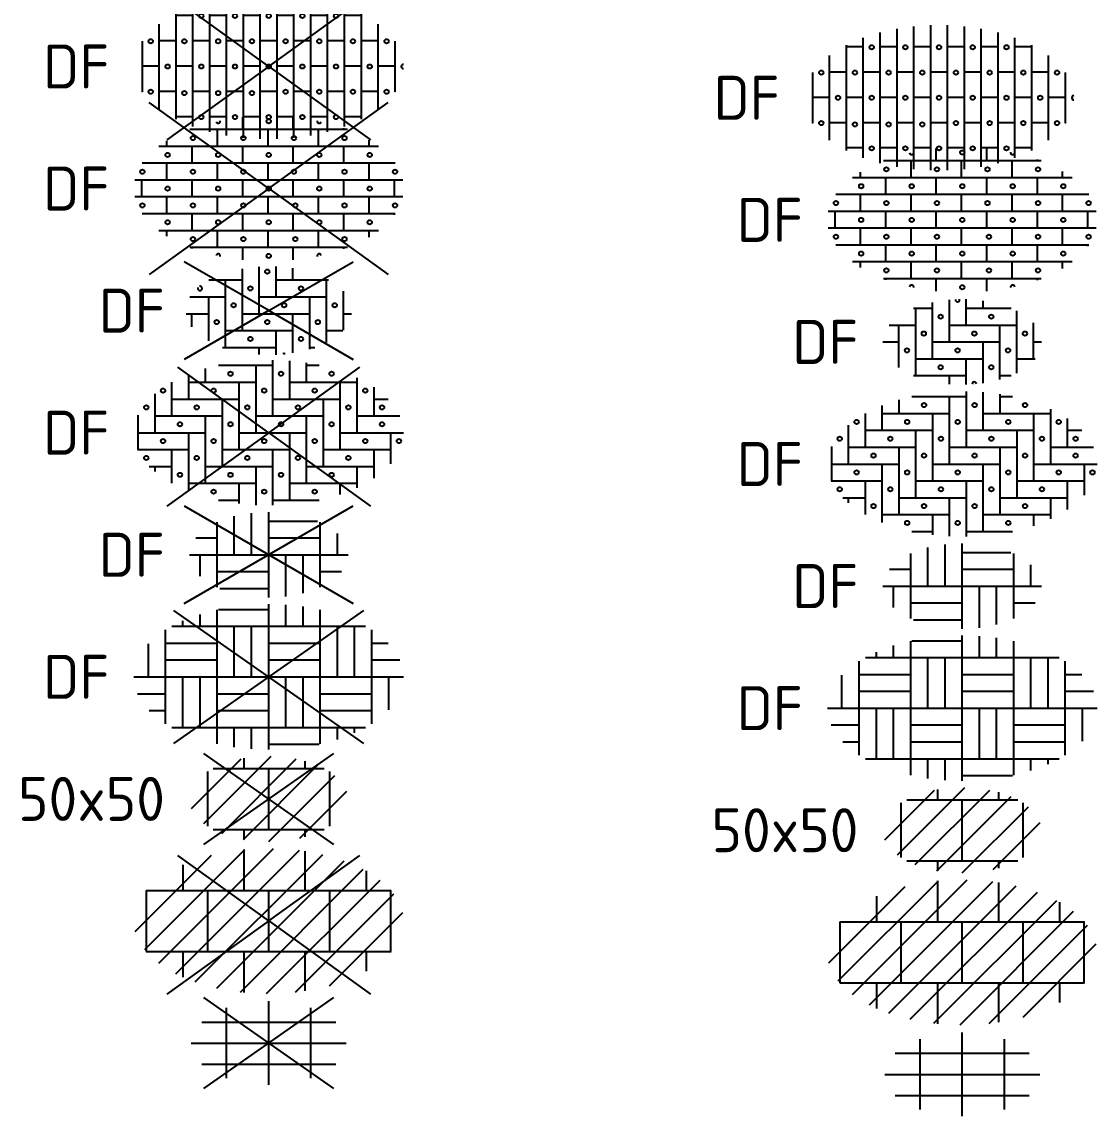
# Model space of a CAD drawing. Header units: metres. Extents: x -1103 to -1052, y 1073 to 2172.
# Drawn here: x -1097.49 to -1053.44, y 1735.59 to 1780.41 of the extents above; entities that cross this region are included whole.
import ezdxf
from ezdxf.enums import TextEntityAlignment as Align

# ---------------------------------------------------------------- set-up
doc = ezdxf.new("R2010")
doc.units = ezdxf.units.M
doc.styles.add('NLCS-ISO', font='NLCS-ISO.ttf')

# ---------------------------------------------------------------- blocks, each defined once
blk = doc.blocks.new('SVH-ROOSTER_KL-SO')
for p, q in [((-1.725, 0), (-1.725, 1.436)), ((0, 0), (0, 1.711)), ((1.725, 0), (1.725, 1.436)), ((-2.744, 0.862), (2.744, 0.862)), ((-3.177, 0), (3.177, 0)), ((-1.725, -1.436), (-1.725, 0)), ((0, -1.711), (0, 0)), ((1.725, -1.436), (1.725, 0)), ((-2.744, -0.862), (2.744, -0.862))]:
    blk.add_line(p, q)
at = {"style": 'NLCS-ISO'}
blk.add_attdef('FORMAAT', text='', height=1.8, dxfattribs=at).set_placement((-4.25, 0), align=Align.MIDDLE_RIGHT)
blk.add_attdef('KLEUR', text='', height=1.8, dxfattribs=at).set_placement((4.25, 0), align=Align.MIDDLE_LEFT)
at = {"style": 'NLCS-ISO', "flags": 1}
blk.add_attdef('FUNCTIE', text='', height=1.8, dxfattribs=at).set_placement((0, -2.75), align=Align.TOP_CENTER)
blk = doc.blocks.new('SVH-RUBBERTEGEL_500X500_HALFST-SO')
for p, q in [((-5.467, -0.43), (-2.342, 2.695)), ((-5.078, -1.173), (-0.977, 2.928)), ((-4.5, -1.726), (0.199, 2.973)), ((-3.801, -2.159), (1.255, 2.897)), ((-3.007, -2.496), (2.215, 2.726)), ((-1, 1.25), (-1, 2.926)), ((1.5, 1.25), (1.5, 2.863)), ((-3.5, 1.25), (-3.5, 2.302)), ((-2.126, -2.746), (3.088, 2.467)), ((-1.157, -2.909), (3.873, 2.122)), ((4, 1.25), (4, 2.052)), ((-0.091, -2.975), (4.562, 1.678)), ((-5.014, 1.25), (5.014, 1.25)), ((-5, -1.25), (-5, 1.25)), ((-2.5, -1.25), (-2.5, 1.25)), ((0, -1.25), (0, 1.25)), ((1.099, -2.916), (5.125, 1.111)), ((2.5, -1.25), (2.5, 1.25)), ((5, -1.25), (5, 1.25)), ((2.49, -2.656), (5.488, 0.342)), ((-5.014, -1.25), (5.014, -1.25)), ((-3.5, -2.302), (-3.5, -1.25)), ((-1, -2.926), (-1, -1.25)), ((1.5, -2.863), (1.5, -1.25)), ((4, -2.052), (4, -1.25))]:
    blk.add_line(p, q)
at = {"style": 'NLCS-ISO'}
blk.add_attdef('FORMAAT', text='', height=1.8, dxfattribs=at).set_placement((-6.525, 0), align=Align.MIDDLE_RIGHT)
blk.add_attdef('KLEUR', text='', height=1.8, dxfattribs=at).set_placement((6.525, 0), align=Align.MIDDLE_LEFT)
at = {"style": 'NLCS-ISO', "flags": 1}
blk.add_attdef('FUNCTIE', text='', height=1.8, dxfattribs=at).set_placement((0, -3.975), align=Align.TOP_CENTER)
blk = doc.blocks.new('SVH-RUBBERTEGEL_500X500_HALFST_KL-SO')
for p, q in [((-3.166, -0.393), (-1.134, 1.64)), ((-2.653, -1.01), (0.106, 1.749)), ((-1.922, -1.411), (1.13, 1.641)), ((-1.037, -1.658), (1.999, 1.379)), ((-1, 1.25), (-1, 1.665)), ((1.5, 1.25), (1.5, 1.552)), ((-2.5, -1.118), (-2.5, 1.118)), ((-2.274, 1.25), (2.274, 1.25)), ((0, -1.25), (0, 1.25)), ((0.002, -1.75), (2.714, 0.962)), ((2.5, -1.118), (2.5, 1.118)), ((1.273, -1.61), (3.197, 0.313)), ((-2.274, -1.25), (2.274, -1.25)), ((-1, -1.665), (-1, -1.25)), ((1.5, -1.552), (1.5, -1.25))]:
    blk.add_line(p, q)
at = {"style": 'NLCS-ISO'}
blk.add_attdef('FORMAAT', text='', height=1.8, dxfattribs=at).set_placement((-4.25, 0), align=Align.MIDDLE_RIGHT)
blk.add_attdef('KLEUR', text='', height=1.8, dxfattribs=at).set_placement((4.25, 0), align=Align.MIDDLE_LEFT)
at = {"style": 'NLCS-ISO', "flags": 1}
blk.add_attdef('FUNCTIE', text='', height=1.8, dxfattribs=at).set_placement((0, -2.75), align=Align.TOP_CENTER)
blk = doc.blocks.new('SVH-SBS_DIKFORMAAT_BLOK-SO')
for p, q in [((-2.111, 0.001), (-2.111, 2.749)), ((-2.058, 2.761), (-0.001, 2.761)), ((0, 0.001), (0, 2.975)), ((0.703, 2.071), (0.703, 2.951)), ((1.407, 2.071), (1.407, 2.877)), ((2.11, 0.001), (2.11, 2.75)), ((-3.518, 2.071), (-3.518, 2.294)), ((-2.814, 2.071), (-2.814, 2.56)), ((-4.221, 0.001), (-4.221, 1.92)), ((-3.966, 2.071), (-0.001, 2.071)), ((-1.408, 0.001), (-1.408, 2.071)), ((-0.704, 0.001), (-0.704, 2.071)), ((0, 2.071), (3.966, 2.071)), ((2.813, 0.001), (2.813, 2.071)), ((3.517, 0.001), (3.517, 2.071)), ((4.221, 0.001), (4.221, 1.92)), ((-4.925, 0.001), (-4.925, 1.348)), ((-4.221, 1.381), (-2.111, 1.381)), ((0, 1.381), (2.11, 1.381)), ((4.221, 1.381), (4.894, 1.381)), ((-4.221, 0.691), (-2.111, 0.691)), ((0, 0.691), (2.11, 0.691)), ((4.221, 0.691), (5.374, 0.691)), ((-5.525, 0.001), (-4.222, 0.001)), ((-4.221, 0.001), (-0.001, 0.001)), ((-4.221, -1.92), (-4.221, 0)), ((-3.518, -2.07), (-3.518, 0)), ((-2.814, -2.07), (-2.814, 0)), ((-2.111, -2.749), (-2.111, 0)), ((0, 0.001), (4.22, 0.001)), ((0, -2.975), (0, 0)), ((0.703, -2.07), (0.703, 0)), ((1.407, -2.07), (1.407, 0)), ((2.11, -2.75), (2.11, 0)), ((4.221, 0.001), (5.525, 0.001)), ((4.221, -1.92), (4.221, 0)), ((4.924, -1.349), (4.924, 0)), ((-5.374, -0.69), (-4.222, -0.69)), ((-2.111, -0.69), (-0.001, -0.69)), ((2.11, -0.69), (4.22, -0.69)), ((-4.895, -1.38), (-4.222, -1.38)), ((-2.111, -1.38), (-0.001, -1.38)), ((2.11, -1.38), (4.22, -1.38)), ((-3.968, -2.07), (-0.001, -2.07)), ((-1.408, -2.877), (-1.408, -2.07)), ((-0.704, -2.951), (-0.704, -2.07)), ((0, -2.07), (3.968, -2.07)), ((2.813, -2.56), (2.813, -2.07)), ((3.517, -2.295), (3.517, -2.07)), ((0, -2.76), (2.062, -2.76))]:
    blk.add_line(p, q)
at = {"style": 'NLCS-ISO'}
blk.add_attdef('FORMAAT', text='', height=1.8, dxfattribs=at).set_placement((-6.525, 0), align=Align.MIDDLE_RIGHT)
blk.add_attdef('KLEUR', text='', height=1.8, dxfattribs=at).set_placement((6.525, 0), align=Align.MIDDLE_LEFT)
at = {"style": 'NLCS-ISO', "flags": 1}
blk.add_attdef('FUNCTIE', text='', height=1.8, dxfattribs=at).set_placement((0, -3.975), align=Align.TOP_CENTER)
blk = doc.blocks.new('SVH-SBS_DIKFORMAAT_BLOK_KL-SO')
for p, q in [((-1.408, 0.001), (-1.408, 1.577)), ((-0.704, 0.001), (-0.704, 1.708)), ((0, 0.001), (0, 1.75)), ((0, 1.381), (1.996, 1.381)), ((-2.111, 0.001), (-2.111, 1.331)), ((2.11, 0.001), (2.11, 1.331)), ((-2.986, 0.691), (-2.111, 0.691)), ((0, 0.691), (2.11, 0.691)), ((2.813, 0.001), (2.813, 0.876)), ((-3.25, 0.001), (-0.001, 0.001)), ((-2.814, -0.875), (-2.814, 0)), ((-2.111, -1.331), (-2.111, 0)), ((0, 0.001), (3.25, 0.001)), ((0, -1.75), (0, 0)), ((0.703, -1.709), (0.703, 0)), ((1.407, -1.578), (1.407, 0)), ((2.11, -1.331), (2.11, 0)), ((-2.111, -0.69), (-0.001, -0.69)), ((2.11, -0.69), (2.987, -0.69)), ((-1.999, -1.38), (-0.001, -1.38))]:
    blk.add_line(p, q)
at = {"style": 'NLCS-ISO'}
blk.add_attdef('FORMAAT', text='', height=1.8, dxfattribs=at).set_placement((-4.25, 0), align=Align.MIDDLE_RIGHT)
blk.add_attdef('KLEUR', text='', height=1.8, dxfattribs=at).set_placement((4.25, 0), align=Align.MIDDLE_LEFT)
at = {"style": 'NLCS-ISO', "flags": 1}
blk.add_attdef('FUNCTIE', text='', height=1.8, dxfattribs=at).set_placement((0, -2.75), align=Align.TOP_CENTER)
blk = doc.blocks.new('SVH-SBS_DIKFORMAAT_ELLEBOOG-SO')
for p, q in [((-2.062, 2.76), (0.16, 2.76)), ((-1.91, 2.792), (-1.91, 2.76)), ((-0.53, 2.76), (-0.53, 0)), ((0.16, 2.974), (0.16, 0.69)), ((0.85, 2.94), (0.85, 1.38)), ((1.54, 2.857), (1.54, 2.07)), ((1.54, 2.76), (2.062, 2.76)), ((-3.29, 2.39), (-3.29, 1.38)), ((-2.6, 2.625), (-2.6, 2.07)), ((3.61, 2.252), (3.61, 0)), ((-3.98, 2.064), (-3.98, 0.69)), ((-3.29, 2.07), (-0.53, 2.07)), ((-1.22, 2.07), (-1.22, -0.69)), ((0.85, 2.07), (3.61, 2.07)), ((2.92, 2.07), (2.92, -0.69)), ((4.3, 1.868), (4.3, 0.69)), ((-4.67, 1.59), (-4.67, 0)), ((-3.98, 1.38), (-1.22, 1.38)), ((-1.91, 1.38), (-1.91, -1.38)), ((0.16, 1.38), (2.92, 1.38)), ((2.23, 1.38), (2.23, -1.38)), ((4.3, 1.38), (4.895, 1.38)), ((-5.36, 0.722), (-5.36, -0.69)), ((-4.67, 0.69), (-1.91, 0.69)), ((-2.6, 0.69), (-2.6, -2.07)), ((-0.53, 0.69), (2.23, 0.69)), ((1.54, 0.69), (1.54, -2.07)), ((3.61, 0.69), (5.374, 0.69)), ((-5.36, 0), (-2.6, 0)), ((-3.29, 0), (-3.29, -2.39)), ((-1.22, 0), (1.54, 0)), ((0.85, 0), (0.85, -2.76)), ((2.92, 0), (5.525, 0)), ((4.99, 0), (4.99, -1.277)), ((-5.374, -0.69), (-3.29, -0.69)), ((-3.98, -0.69), (-3.98, -2.064)), ((-1.91, -0.69), (0.85, -0.69)), ((0.16, -0.69), (0.16, -2.974)), ((2.23, -0.69), (4.99, -0.69)), ((4.3, -0.69), (4.3, -1.868)), ((-4.895, -1.38), (-3.98, -1.38)), ((-4.67, -1.38), (-4.67, -1.59)), ((-2.6, -1.38), (0.16, -1.38)), ((-0.53, -1.38), (-0.53, -2.961)), ((1.54, -1.38), (4.3, -1.38)), ((3.61, -1.38), (3.61, -2.252)), ((-3.29, -2.07), (-0.53, -2.07)), ((-1.22, -2.07), (-1.22, -2.902)), ((0.85, -2.07), (3.61, -2.07)), ((2.92, -2.07), (2.92, -2.526)), ((-2.062, -2.76), (-1.22, -2.76)), ((0.16, -2.76), (2.062, -2.76))]:
    blk.add_line(p, q)
for centre in [(-1.565, 2.415), (0.505, 2.415), (2.575, 2.415), (-4.325, 1.725), (-2.255, 1.725), (-0.185, 1.725), (1.885, 1.725), (3.955, 1.725), (-5.015, 1.035), (-2.945, 1.035), (-0.875, 1.035), (1.195, 1.035), (3.265, 1.035), (4.645, 1.035), (-3.635, 0.345), (-1.565, 0.345), (0.505, 0.345), (2.575, 0.345), (4.645, 0.345), (-4.325, -0.345), (-2.255, -0.345), (-0.185, -0.345), (1.885, -0.345), (3.955, -0.345), (5.335, -0.345), (-5.015, -1.035), (-2.945, -1.035), (-0.875, -1.035), (1.195, -1.035), (3.265, -1.035), (-3.635, -1.725), (-1.565, -1.725), (0.505, -1.725), (2.575, -1.725), (-2.255, -2.415), (-0.185, -2.415), (1.885, -2.415)]:
    blk.add_circle(centre, 0.0881)
at = {"style": 'NLCS-ISO'}
blk.add_attdef('FORMAAT', text='', height=1.8, dxfattribs=at).set_placement((-6.525, 0), align=Align.MIDDLE_RIGHT)
blk.add_attdef('KLEUR', text='', height=1.8, dxfattribs=at).set_placement((6.525, 0), align=Align.MIDDLE_LEFT)
at = {"style": 'NLCS-ISO', "flags": 1}
blk.add_attdef('FUNCTIE', text='', height=1.8, dxfattribs=at).set_placement((0, -3.975), align=Align.TOP_CENTER)
blk = doc.blocks.new('SVH-SBS_DIKFORMAAT_ELLEBOOG_KL-SO')
for p, q in [((-1.999, 1.38), (-1.228, 1.38)), ((-1.918, 1.38), (-1.918, -1.38)), ((-1.228, 1.62), (-1.228, -0.69)), ((-0.538, 1.726), (-0.538, 0)), ((0.152, 1.748), (0.152, 0.69)), ((0.152, 1.38), (1.999, 1.38)), ((0.842, 1.69), (0.842, 1.38)), ((2.222, 1.277), (2.222, -1.277)), ((-2.987, 0.69), (-1.918, 0.69)), ((-2.608, 0.69), (-2.608, -1.044)), ((-0.538, 0.69), (2.222, 0.69)), ((1.532, 0.69), (1.532, -1.544)), ((2.912, 0.778), (2.912, -0.69)), ((-3.25, 0), (-2.608, 0)), ((-1.228, 0), (1.532, 0)), ((0.842, 0), (0.842, -1.69)), ((2.912, 0), (3.25, 0)), ((-1.918, -0.69), (0.842, -0.69)), ((0.152, -0.69), (0.152, -1.748)), ((2.222, -0.69), (2.987, -0.69)), ((-1.999, -1.38), (0.152, -1.38)), ((-0.538, -1.38), (-0.538, -1.726)), ((1.532, -1.38), (1.999, -1.38))]:
    blk.add_line(p, q)
for centre in [(-0.883, 1.035), (1.187, 1.035), (-1.573, 0.345), (0.497, 0.345), (2.567, 0.345), (-2.263, -0.345), (-0.193, -0.345), (1.877, -0.345), (-0.883, -1.035), (1.187, -1.035)]:
    blk.add_circle(centre, 0.0881)
for centre, start, end in [((-0.193, 1.725), 167.876, 15.8169), ((0.497, -1.725), 2.3035, 187.223)]:
    blk.add_arc(centre, 0.0881, start, end)
at = {"style": 'NLCS-ISO'}
blk.add_attdef('FORMAAT', text='', height=1.8, dxfattribs=at).set_placement((-4.25, 0), align=Align.MIDDLE_RIGHT)
blk.add_attdef('KLEUR', text='', height=1.8, dxfattribs=at).set_placement((4.25, 0), align=Align.MIDDLE_LEFT)
at = {"style": 'NLCS-ISO', "flags": 1}
blk.add_attdef('FUNCTIE', text='', height=1.8, dxfattribs=at).set_placement((0, -2.75), align=Align.TOP_CENTER)
blk = doc.blocks.new('SVH-SBS_DIKFORMAAT_HALFST-SO')
for p, q in [((-1.063, 2.415), (-1.063, 2.919)), ((1.007, 2.415), (1.007, 2.925)), ((3.227, 2.415), (-3.227, 2.415)), ((-3.133, 2.415), (-3.133, 2.451)), ((-2.098, 1.725), (-2.098, 2.415)), ((-0.028, 1.725), (-0.028, 2.415)), ((2.042, 1.725), (2.042, 2.415)), ((3.077, 2.415), (3.077, 2.471)), ((-4.168, 1.725), (-4.168, 1.953)), ((4.112, 1.725), (4.112, 1.987)), ((4.501, 1.725), (-4.501, 1.725)), ((-3.133, 1.035), (-3.133, 1.725)), ((-1.063, 1.035), (-1.063, 1.725)), ((1.007, 1.035), (1.007, 1.725)), ((3.077, 1.035), (3.077, 1.725)), ((5.18, 1.035), (-5.18, 1.035)), ((-4.168, 0.345), (-4.168, 1.035)), ((-2.098, 0.345), (-2.098, 1.035)), ((-0.028, 0.345), (-0.028, 1.035)), ((2.042, 0.345), (2.042, 1.035)), ((4.112, 0.345), (4.112, 1.035)), ((5.147, 1.035), (5.147, 1.081)), ((5.488, 0.345), (-5.488, 0.345)), ((-5.203, -0.345), (-5.203, 0.345)), ((-3.133, -0.345), (-3.133, 0.345)), ((-1.063, -0.345), (-1.063, 0.345)), ((1.007, -0.345), (1.007, 0.345)), ((3.077, -0.345), (3.077, 0.345)), ((5.147, -0.345), (5.147, 0.345)), ((5.488, -0.345), (-5.488, -0.345)), ((-4.168, -1.035), (-4.168, -0.345)), ((-2.098, -1.035), (-2.098, -0.345)), ((-0.028, -1.035), (-0.028, -0.345)), ((2.042, -1.035), (2.042, -0.345)), ((4.112, -1.035), (4.112, -0.345)), ((5.18, -1.035), (-5.18, -1.035)), ((-3.133, -1.725), (-3.133, -1.035)), ((-1.063, -1.725), (-1.063, -1.035)), ((1.007, -1.725), (1.007, -1.035)), ((3.077, -1.725), (3.077, -1.035)), ((5.147, -1.081), (5.147, -1.035)), ((4.501, -1.725), (-4.501, -1.725)), ((-4.168, -1.953), (-4.168, -1.725)), ((-2.098, -2.415), (-2.098, -1.725)), ((-0.028, -2.415), (-0.028, -1.725)), ((2.042, -2.415), (2.042, -1.725)), ((4.112, -1.987), (4.112, -1.725)), ((3.227, -2.415), (-3.227, -2.415)), ((-3.133, -2.451), (-3.133, -2.415)), ((-1.063, -2.919), (-1.063, -2.415)), ((1.007, -2.925), (1.007, -2.415)), ((3.077, -2.471), (3.077, -2.415))]:
    blk.add_line(p, q)
for centre in [(0, 2.76), (-3.105, 2.07), (-1.035, 2.07), (1.035, 2.07), (3.105, 2.07), (-4.14, 1.38), (-2.07, 1.38), (0, 1.38), (2.07, 1.38), (4.14, 1.38), (-5.175, 0.69), (-3.105, 0.69), (-1.035, 0.69), (1.035, 0.69), (3.105, 0.69), (5.175, 0.69), (-4.14, 0), (-2.07, 0), (0, 0), (2.07, 0), (4.14, 0), (-5.175, -0.69), (-3.105, -0.69), (-1.035, -0.69), (1.091, -0.69), (3.105, -0.69), (5.175, -0.69), (-4.14, -1.38), (-2.07, -1.38), (0, -1.38), (2.07, -1.38), (4.14, -1.38), (-3.105, -2.07), (-1.035, -2.07), (1.091, -2.07), (3.105, -2.07), (0, -2.76)]:
    blk.add_circle(centre, 0.0881)
for centre, start, end in [((-2.07, 2.76), 193.6381, 10.9111), ((2.07, 2.76), 169.0889, 346.3619), ((-2.07, -2.76), 349.0889, 166.3619), ((2.07, -2.76), 13.6381, 190.9111)]:
    blk.add_arc(centre, 0.0881, start, end)
at = {"style": 'NLCS-ISO'}
blk.add_attdef('FORMAAT', text='', height=1.8, dxfattribs=at).set_placement((-6.525, 0), align=Align.MIDDLE_RIGHT)
blk.add_attdef('KLEUR', text='', height=1.8, dxfattribs=at).set_placement((6.525, 0), align=Align.MIDDLE_LEFT)
at = {"style": 'NLCS-ISO', "flags": 1}
blk.add_attdef('FUNCTIE', text='', height=1.8, dxfattribs=at).set_placement((0, -3.975), align=Align.TOP_CENTER)
blk = doc.blocks.new('SVH-SBS_DIKFORMAAT_HALFST_01-SO')
for p, q in [((-1.725, -2.826), (-1.725, 2.826)), ((-1.035, -2.922), (-1.035, 2.922)), ((-0.345, -2.969), (-0.345, 2.969)), ((0.345, -2.969), (0.345, 2.969)), ((1.035, -2.922), (1.035, 2.922)), ((1.725, -2.826), (1.725, 2.826)), ((-3.105, -2.461), (-3.105, 2.461)), ((-2.415, -2.676), (-2.415, 2.676)), ((2.415, -2.676), (2.415, 2.676)), ((3.105, -2.461), (3.105, 2.461)), ((-3.795, -2.162), (-3.795, 2.162)), ((-3.795, 2.098), (-3.105, 2.098)), ((-2.415, 2.098), (-1.725, 2.098)), ((-1.035, 2.098), (-0.345, 2.098)), ((0.345, 2.098), (1.035, 2.098)), ((1.725, 2.098), (2.415, 2.098)), ((3.105, 2.098), (3.795, 2.098)), ((3.795, -2.162), (3.795, 2.162)), ((-4.485, -1.737), (-4.485, 1.737)), ((4.485, -1.737), (4.485, 1.737)), ((-5.175, -1.042), (-5.175, 1.042)), ((-4.485, 1.063), (-3.795, 1.063)), ((-3.105, 1.063), (-2.415, 1.063)), ((-1.725, 1.063), (-1.035, 1.063)), ((-0.345, 1.063), (0.345, 1.063)), ((1.035, 1.063), (1.725, 1.063)), ((2.415, 1.063), (3.105, 1.063)), ((3.795, 1.063), (4.485, 1.063)), ((5.175, -1.042), (5.175, 1.042)), ((-5.175, 0.028), (-4.485, 0.028)), ((-3.795, 0.028), (-3.105, 0.028)), ((-2.415, 0.028), (-1.725, 0.028)), ((-1.035, 0.028), (-0.345, 0.028)), ((0.345, 0.028), (1.035, 0.028)), ((1.725, 0.028), (2.415, 0.028)), ((3.105, 0.028), (3.795, 0.028)), ((4.485, 0.028), (5.175, 0.028)), ((-5.199, -1.007), (-5.175, -1.007)), ((-4.485, -1.007), (-3.795, -1.007)), ((-3.105, -1.007), (-2.415, -1.007)), ((-1.725, -1.007), (-1.035, -1.007)), ((-0.345, -1.007), (0.345, -1.007)), ((1.035, -1.007), (1.725, -1.007)), ((2.415, -1.007), (3.105, -1.007)), ((3.795, -1.007), (4.485, -1.007)), ((5.175, -1.007), (5.199, -1.007)), ((-3.795, -2.042), (-3.105, -2.042)), ((-2.415, -2.042), (-1.725, -2.042)), ((-1.035, -2.042), (-0.345, -2.042)), ((0.345, -2.042), (1.035, -2.042)), ((1.725, -2.042), (2.415, -2.042)), ((3.105, -2.042), (3.795, -2.042))]:
    blk.add_line(p, q)
for centre in [(-2.76, 2.07), (-1.38, 2.07), (0, 2.07), (1.38, 2.07), (2.76, 2.07), (-4.83, 1.035), (-3.45, 1.035), (-2.07, 1.035), (-0.69, 1.035), (0.69, 1.035), (2.07, 1.035), (3.45, 1.035), (4.83, 1.035), (-4.14, 0), (-2.76, 0), (-1.38, 0), (0, 0), (1.38, 0), (2.76, 0), (4.14, 0), (-4.83, -1.035), (-3.45, -1.091), (-2.07, -1.091), (-0.69, -1.091), (0.69, -1.035), (2.07, -1.035), (3.45, -1.035), (4.83, -1.035), (-2.76, -2.07), (-1.38, -2.07), (0, -2.07), (1.38, -2.07), (2.76, -2.07)]:
    blk.add_circle(centre, 0.0881)
blk.add_arc((5.52, 0), 0.0881, 88.3242, 271.6758)
at = {"style": 'NLCS-ISO'}
blk.add_attdef('FORMAAT', text='', height=1.8, dxfattribs=at).set_placement((-6.525, 0), align=Align.MIDDLE_RIGHT)
blk.add_attdef('KLEUR', text='', height=1.8, dxfattribs=at).set_placement((6.525, 0), align=Align.MIDDLE_LEFT)
at = {"style": 'NLCS-ISO', "flags": 1}
blk.add_attdef('FUNCTIE', text='', height=1.8, dxfattribs=at).set_placement((0, -3.975), align=Align.TOP_CENTER)
blk = doc.blocks.new('V-SVH-ROOSTER_KL-SO')
for p, q in [((-2.662, -1.864), (2.662, 1.864)), ((2.662, -1.864), (-2.662, 1.864)), ((-1.725, 0), (-1.725, 1.436)), ((0, 0), (0, 1.711)), ((1.725, 0), (1.725, 1.436)), ((-2.744, 0.862), (2.744, 0.862)), ((-3.177, 0), (3.177, 0)), ((-1.725, -1.436), (-1.725, 0)), ((0, -1.711), (0, 0)), ((1.725, -1.436), (1.725, 0)), ((-2.744, -0.862), (2.744, -0.862))]:
    blk.add_line(p, q)
at = {"style": 'NLCS-ISO'}
blk.add_attdef('FORMAAT', text='', height=1.8, dxfattribs=at).set_placement((-4.25, 0), align=Align.MIDDLE_RIGHT)
blk.add_attdef('KLEUR', text='', height=1.8, dxfattribs=at).set_placement((4.25, 0), align=Align.MIDDLE_LEFT)
at = {"style": 'NLCS-ISO', "flags": 1}
blk.add_attdef('FUNCTIE', text='', height=1.8, dxfattribs=at).set_placement((0, -2.75), align=Align.TOP_CENTER)
blk = doc.blocks.new('V-SVH-RUBBERTEGEL_500X500_HALFST-SO')
for p, q in [((-5.467, -0.43), (-2.342, 2.695)), ((-5.078, -1.173), (-0.977, 2.928)), ((-4.5, -1.726), (0.199, 2.973)), ((-3.801, -2.159), (1.255, 2.897)), ((-3.007, -2.496), (2.215, 2.726)), ((-1, 1.25), (-1, 2.926)), ((1.5, 1.25), (1.5, 2.863)), ((0, 0), (-3.728, 2.684)), ((-3.5, 1.25), (-3.5, 2.302)), ((-2.126, -2.746), (3.088, 2.467)), ((0, 0), (3.728, 2.684)), ((-1.157, -2.909), (3.873, 2.122)), ((4, 1.25), (4, 2.052)), ((-0.091, -2.975), (4.562, 1.678)), ((-5.014, 1.25), (5.014, 1.25)), ((-5, -1.25), (-5, 1.25)), ((-2.5, -1.25), (-2.5, 1.25)), ((0, -1.25), (0, 1.25)), ((1.099, -2.916), (5.125, 1.111)), ((2.5, -1.25), (2.5, 1.25)), ((5, -1.25), (5, 1.25)), ((0, 0), (-4.172, -3.003)), ((2.49, -2.656), (5.488, 0.342)), ((0, 0), (4.172, -3.003)), ((-5.014, -1.25), (5.014, -1.25)), ((-3.5, -2.302), (-3.5, -1.25)), ((-1, -2.926), (-1, -1.25)), ((1.5, -2.863), (1.5, -1.25)), ((4, -2.052), (4, -1.25))]:
    blk.add_line(p, q)
at = {"style": 'NLCS-ISO'}
blk.add_attdef('FORMAAT', text='', height=1.8, dxfattribs=at).set_placement((-6.525, 0), align=Align.MIDDLE_RIGHT)
blk.add_attdef('KLEUR', text='', height=1.8, dxfattribs=at).set_placement((6.525, 0), align=Align.MIDDLE_LEFT)
at = {"style": 'NLCS-ISO', "flags": 1}
blk.add_attdef('FUNCTIE', text='', height=1.8, dxfattribs=at).set_placement((0, -3.975), align=Align.TOP_CENTER)
blk = doc.blocks.new('V-SVH-RUBBERTEGEL_500X500_HALFST_KL-SO')
for p, q in [((-2.662, -1.864), (2.662, 1.864)), ((2.662, -1.864), (-2.662, 1.864)), ((-3.166, -0.393), (-1.134, 1.64)), ((-2.653, -1.01), (0.106, 1.749)), ((-1.922, -1.411), (1.13, 1.641)), ((-1.037, -1.658), (1.999, 1.379)), ((-1, 1.25), (-1, 1.665)), ((1.5, 1.25), (1.5, 1.552)), ((-2.5, -1.118), (-2.5, 1.118)), ((-2.274, 1.25), (2.274, 1.25)), ((0, -1.25), (0, 1.25)), ((0.002, -1.75), (2.714, 0.962)), ((2.5, -1.118), (2.5, 1.118)), ((1.273, -1.61), (3.197, 0.313)), ((-2.274, -1.25), (2.274, -1.25)), ((-1, -1.665), (-1, -1.25)), ((1.5, -1.552), (1.5, -1.25))]:
    blk.add_line(p, q)
at = {"style": 'NLCS-ISO'}
blk.add_attdef('FORMAAT', text='', height=1.8, dxfattribs=at).set_placement((-4.25, 0), align=Align.MIDDLE_RIGHT)
blk.add_attdef('KLEUR', text='', height=1.8, dxfattribs=at).set_placement((4.25, 0), align=Align.MIDDLE_LEFT)
at = {"style": 'NLCS-ISO', "flags": 1}
blk.add_attdef('FUNCTIE', text='', height=1.8, dxfattribs=at).set_placement((0, -2.75), align=Align.TOP_CENTER)
blk = doc.blocks.new('V-SVH-SBS_DIKFORMAAT_BLOK-SO')
for p, q in [((-3.891, -2.724), (3.891, 2.724)), ((3.891, -2.724), (-3.891, 2.724)), ((-2.111, 0.001), (-2.111, 2.749)), ((-2.058, 2.761), (-0.001, 2.761)), ((0, 0.001), (0, 2.975)), ((0.703, 2.071), (0.703, 2.951)), ((1.407, 2.071), (1.407, 2.877)), ((2.11, 0.001), (2.11, 2.75)), ((-3.518, 2.071), (-3.518, 2.294)), ((-2.814, 2.071), (-2.814, 2.56)), ((-4.221, 0.001), (-4.221, 1.92)), ((-3.966, 2.071), (-0.001, 2.071)), ((-1.408, 0.001), (-1.408, 2.071)), ((-0.704, 0.001), (-0.704, 2.071)), ((0, 2.071), (3.966, 2.071)), ((2.813, 0.001), (2.813, 2.071)), ((3.517, 0.001), (3.517, 2.071)), ((4.221, 0.001), (4.221, 1.92)), ((-4.925, 0.001), (-4.925, 1.348)), ((-4.221, 1.381), (-2.111, 1.381)), ((0, 1.381), (2.11, 1.381)), ((4.221, 1.381), (4.894, 1.381)), ((-4.221, 0.691), (-2.111, 0.691)), ((0, 0.691), (2.11, 0.691)), ((4.221, 0.691), (5.374, 0.691)), ((-5.525, 0.001), (-4.222, 0.001)), ((-4.221, 0.001), (-0.001, 0.001)), ((-4.221, -1.92), (-4.221, 0)), ((-3.518, -2.07), (-3.518, 0)), ((-2.814, -2.07), (-2.814, 0)), ((-2.111, -2.749), (-2.111, 0)), ((0, 0.001), (4.22, 0.001)), ((0, -2.975), (0, 0)), ((0.703, -2.07), (0.703, 0)), ((1.407, -2.07), (1.407, 0)), ((2.11, -2.75), (2.11, 0)), ((4.221, 0.001), (5.525, 0.001)), ((4.221, -1.92), (4.221, 0)), ((4.924, -1.349), (4.924, 0)), ((-5.374, -0.69), (-4.222, -0.69)), ((-2.111, -0.69), (-0.001, -0.69)), ((2.11, -0.69), (4.22, -0.69)), ((-4.895, -1.38), (-4.222, -1.38)), ((-2.111, -1.38), (-0.001, -1.38)), ((2.11, -1.38), (4.22, -1.38)), ((-3.968, -2.07), (-0.001, -2.07)), ((-1.408, -2.877), (-1.408, -2.07)), ((-0.704, -2.951), (-0.704, -2.07)), ((0, -2.07), (3.968, -2.07)), ((2.813, -2.56), (2.813, -2.07)), ((3.517, -2.295), (3.517, -2.07)), ((0, -2.76), (2.062, -2.76))]:
    blk.add_line(p, q)
at = {"style": 'NLCS-ISO'}
blk.add_attdef('FORMAAT', text='', height=1.8, dxfattribs=at).set_placement((-6.525, 0), align=Align.MIDDLE_RIGHT)
blk.add_attdef('KLEUR', text='', height=1.8, dxfattribs=at).set_placement((6.525, 0), align=Align.MIDDLE_LEFT)
at = {"style": 'NLCS-ISO', "flags": 1}
blk.add_attdef('FUNCTIE', text='', height=1.8, dxfattribs=at).set_placement((0, -3.975), align=Align.TOP_CENTER)
blk = doc.blocks.new('V-SVH-SBS_DIKFORMAAT_BLOK_KL-SO')
for p, q in [((-3.464, -2), (3.464, 2)), ((-3.464, 2), (3.464, -2)), ((-1.408, 0.001), (-1.408, 1.577)), ((-0.704, 0.001), (-0.704, 1.708)), ((0, 0.001), (0, 1.75)), ((0, 1.381), (1.996, 1.381)), ((-2.111, 0.001), (-2.111, 1.331)), ((2.11, 0.001), (2.11, 1.331)), ((-2.986, 0.691), (-2.111, 0.691)), ((0, 0.691), (2.11, 0.691)), ((2.813, 0.001), (2.813, 0.876)), ((-3.25, 0.001), (-0.001, 0.001)), ((-2.814, -0.875), (-2.814, 0)), ((-2.111, -1.331), (-2.111, 0)), ((0, 0.001), (3.25, 0.001)), ((0, -1.75), (0, 0)), ((0.703, -1.709), (0.703, 0)), ((1.407, -1.578), (1.407, 0)), ((2.11, -1.331), (2.11, 0)), ((-2.111, -0.69), (-0.001, -0.69)), ((2.11, -0.69), (2.987, -0.69)), ((-1.999, -1.38), (-0.001, -1.38))]:
    blk.add_line(p, q)
at = {"style": 'NLCS-ISO'}
blk.add_attdef('FORMAAT', text='', height=1.8, dxfattribs=at).set_placement((-4.25, 0), align=Align.MIDDLE_RIGHT)
blk.add_attdef('KLEUR', text='', height=1.8, dxfattribs=at).set_placement((4.25, 0), align=Align.MIDDLE_LEFT)
at = {"style": 'NLCS-ISO', "flags": 1}
blk.add_attdef('FUNCTIE', text='', height=1.8, dxfattribs=at).set_placement((0, -2.75), align=Align.TOP_CENTER)
blk = doc.blocks.new('V-SVH-SBS_DIKFORMAAT_ELLEBOOG-SO')
for p, q in [((-2.062, 2.76), (0.16, 2.76)), ((-1.91, 2.792), (-1.91, 2.76)), ((-0.53, 2.76), (-0.53, 0)), ((0.16, 2.974), (0.16, 0.69)), ((0.85, 2.94), (0.85, 1.38)), ((1.54, 2.857), (1.54, 2.07)), ((1.54, 2.76), (2.062, 2.76)), ((0, 0), (-3.728, 2.684)), ((-3.29, 2.39), (-3.29, 1.38)), ((-2.6, 2.625), (-2.6, 2.07)), ((0, 0), (3.728, 2.684)), ((3.61, 2.252), (3.61, 0)), ((-3.98, 2.064), (-3.98, 0.69)), ((-3.29, 2.07), (-0.53, 2.07)), ((-1.22, 2.07), (-1.22, -0.69)), ((0.85, 2.07), (3.61, 2.07)), ((2.92, 2.07), (2.92, -0.69)), ((4.3, 1.868), (4.3, 0.69)), ((-4.67, 1.59), (-4.67, 0)), ((-3.98, 1.38), (-1.22, 1.38)), ((-1.91, 1.38), (-1.91, -1.38)), ((0.16, 1.38), (2.92, 1.38)), ((2.23, 1.38), (2.23, -1.38)), ((4.3, 1.38), (4.895, 1.38)), ((-5.36, 0.722), (-5.36, -0.69)), ((-4.67, 0.69), (-1.91, 0.69)), ((-2.6, 0.69), (-2.6, -2.07)), ((-0.53, 0.69), (2.23, 0.69)), ((1.54, 0.69), (1.54, -2.07)), ((3.61, 0.69), (5.374, 0.69)), ((0, 0), (-4.172, -3.003)), ((-5.36, 0), (-2.6, 0)), ((-3.29, 0), (-3.29, -2.39)), ((-1.22, 0), (1.54, 0)), ((0, 0), (4.172, -3.003)), ((0.85, 0), (0.85, -2.76)), ((2.92, 0), (5.525, 0)), ((4.99, 0), (4.99, -1.277)), ((-5.374, -0.69), (-3.29, -0.69)), ((-3.98, -0.69), (-3.98, -2.064)), ((-1.91, -0.69), (0.85, -0.69)), ((0.16, -0.69), (0.16, -2.974)), ((2.23, -0.69), (4.99, -0.69)), ((4.3, -0.69), (4.3, -1.868)), ((-4.895, -1.38), (-3.98, -1.38)), ((-4.67, -1.38), (-4.67, -1.59)), ((-2.6, -1.38), (0.16, -1.38)), ((-0.53, -1.38), (-0.53, -2.961)), ((1.54, -1.38), (4.3, -1.38)), ((3.61, -1.38), (3.61, -2.252)), ((-3.29, -2.07), (-0.53, -2.07)), ((-1.22, -2.07), (-1.22, -2.902)), ((0.85, -2.07), (3.61, -2.07)), ((2.92, -2.07), (2.92, -2.526)), ((-2.062, -2.76), (-1.22, -2.76)), ((0.16, -2.76), (2.062, -2.76))]:
    blk.add_line(p, q)
for centre in [(-1.565, 2.415), (0.505, 2.415), (2.575, 2.415), (-4.325, 1.725), (-2.255, 1.725), (-0.185, 1.725), (1.885, 1.725), (3.955, 1.725), (-5.015, 1.035), (-2.945, 1.035), (-0.875, 1.035), (1.195, 1.035), (3.265, 1.035), (4.645, 1.035), (-3.635, 0.345), (-1.565, 0.345), (0.505, 0.345), (2.575, 0.345), (4.645, 0.345), (-4.325, -0.345), (-2.255, -0.345), (-0.185, -0.345), (1.885, -0.345), (3.955, -0.345), (5.335, -0.345), (-5.015, -1.035), (-2.945, -1.035), (-0.875, -1.035), (1.195, -1.035), (3.265, -1.035), (-3.635, -1.725), (-1.565, -1.725), (0.505, -1.725), (2.575, -1.725), (-2.255, -2.415), (-0.185, -2.415), (1.885, -2.415)]:
    blk.add_circle(centre, 0.0881)
at = {"style": 'NLCS-ISO'}
blk.add_attdef('FORMAAT', text='', height=1.8, dxfattribs=at).set_placement((-6.525, 0), align=Align.MIDDLE_RIGHT)
blk.add_attdef('KLEUR', text='', height=1.8, dxfattribs=at).set_placement((6.525, 0), align=Align.MIDDLE_LEFT)
at = {"style": 'NLCS-ISO', "flags": 1}
blk.add_attdef('FUNCTIE', text='', height=1.8, dxfattribs=at).set_placement((0, -3.975), align=Align.TOP_CENTER)
blk = doc.blocks.new('V-SVH-SBS_DIKFORMAAT_ELLEBOOG_KL-SO')
for p, q in [((0, 0), (-3.464, 2)), ((-0.402, 1.798), (-0.402, -0.124)), ((0, 0), (3.464, 2)), ((0.288, 1.804), (0.288, 0.566)), ((-1.092, 1.714), (-1.092, -0.814)), ((0.978, 1.734), (0.978, 1.256)), ((-2.446, 1.256), (-1.092, 1.256)), ((-1.782, 1.256), (-1.782, -1.504)), ((0.288, 1.256), (2.446, 1.256)), ((2.358, 1.256), (2.358, -1.302)), ((-3.225, 0.566), (-1.782, 0.566)), ((-2.472, 0.566), (-2.472, -1.241)), ((-0.402, 0.566), (2.358, 0.566)), ((1.668, 0.566), (1.668, -1.577)), ((3.048, 0.797), (3.048, -0.797)), ((0, 0), (-3.464, -2)), ((0, 0), (3.464, -2)), ((-3.387, -0.124), (-2.472, -0.124)), ((-3.162, -0.124), (-3.162, -0.66)), ((-1.092, -0.124), (1.668, -0.124)), ((0.978, -0.124), (0.978, -1.734)), ((3.048, -0.124), (3.387, -0.124)), ((-1.782, -0.814), (0.978, -0.814)), ((0.288, -0.814), (0.288, -1.804)), ((2.358, -0.814), (3.032, -0.814)), ((-1.888, -1.504), (0.288, -1.504)), ((-0.402, -1.504), (-0.402, -1.798)), ((1.668, -1.504), (1.888, -1.504))]:
    blk.add_line(p, q)
for centre in [(-0.057, 1.601), (-0.747, 0.911), (1.323, 0.911), (-1.437, 0.221), (0.633, 0.221), (2.703, 0.221), (-2.127, -0.469), (-0.057, -0.469), (2.013, -0.469), (-0.747, -1.159), (1.323, -1.159)]:
    blk.add_circle(centre, 0.0881)
for centre, start, end in [((-2.817, 0.911), 158.9124, 101.1902), ((0.633, -1.849), 59.0911, 132.3433)]:
    blk.add_arc(centre, 0.0881, start, end)
at = {"style": 'NLCS-ISO'}
blk.add_attdef('FORMAAT', text='', height=1.8, dxfattribs=at).set_placement((-4.25, 0), align=Align.MIDDLE_RIGHT)
blk.add_attdef('KLEUR', text='', height=1.8, dxfattribs=at).set_placement((4.25, 0), align=Align.MIDDLE_LEFT)
at = {"style": 'NLCS-ISO', "flags": 1}
blk.add_attdef('FUNCTIE', text='', height=1.8, dxfattribs=at).set_placement((0, -2.75), align=Align.TOP_CENTER)
blk = doc.blocks.new('V-SVH-SBS_DIKFORMAAT_HALFST-SO')
for p, q in [((0, 0), (-4.895, 3.524)), ((0, 0), (4.895, 3.524)), ((-1.063, 2.415), (-1.063, 2.919)), ((1.007, 2.415), (1.007, 2.925)), ((3.227, 2.415), (-3.227, 2.415)), ((-3.133, 2.415), (-3.133, 2.451)), ((-2.098, 1.725), (-2.098, 2.415)), ((-0.028, 1.725), (-0.028, 2.415)), ((2.042, 1.725), (2.042, 2.415)), ((3.077, 2.415), (3.077, 2.471)), ((-4.168, 1.725), (-4.168, 1.953)), ((4.112, 1.725), (4.112, 1.987)), ((4.501, 1.725), (-4.501, 1.725)), ((-3.133, 1.035), (-3.133, 1.725)), ((-1.063, 1.035), (-1.063, 1.725)), ((1.007, 1.035), (1.007, 1.725)), ((3.077, 1.035), (3.077, 1.725)), ((5.18, 1.035), (-5.18, 1.035)), ((-4.168, 0.345), (-4.168, 1.035)), ((-2.098, 0.345), (-2.098, 1.035)), ((-0.028, 0.345), (-0.028, 1.035)), ((2.042, 0.345), (2.042, 1.035)), ((4.112, 0.345), (4.112, 1.035)), ((5.147, 1.035), (5.147, 1.081)), ((5.488, 0.345), (-5.488, 0.345)), ((-5.203, -0.345), (-5.203, 0.345)), ((0, 0), (-4.895, -3.524)), ((-3.133, -0.345), (-3.133, 0.345)), ((-1.063, -0.345), (-1.063, 0.345)), ((0, 0), (4.895, -3.524)), ((1.007, -0.345), (1.007, 0.345)), ((3.077, -0.345), (3.077, 0.345)), ((5.147, -0.345), (5.147, 0.345)), ((5.488, -0.345), (-5.488, -0.345)), ((-4.168, -1.035), (-4.168, -0.345)), ((-2.098, -1.035), (-2.098, -0.345)), ((-0.028, -1.035), (-0.028, -0.345)), ((2.042, -1.035), (2.042, -0.345)), ((4.112, -1.035), (4.112, -0.345)), ((5.18, -1.035), (-5.18, -1.035)), ((-3.133, -1.725), (-3.133, -1.035)), ((-1.063, -1.725), (-1.063, -1.035)), ((1.007, -1.725), (1.007, -1.035)), ((3.077, -1.725), (3.077, -1.035)), ((5.147, -1.081), (5.147, -1.035)), ((4.501, -1.725), (-4.501, -1.725)), ((-4.168, -1.953), (-4.168, -1.725)), ((-2.098, -2.415), (-2.098, -1.725)), ((-0.028, -2.415), (-0.028, -1.725)), ((2.042, -2.415), (2.042, -1.725)), ((4.112, -1.987), (4.112, -1.725)), ((3.227, -2.415), (-3.227, -2.415)), ((-3.133, -2.451), (-3.133, -2.415)), ((-1.063, -2.919), (-1.063, -2.415)), ((1.007, -2.925), (1.007, -2.415)), ((3.077, -2.471), (3.077, -2.415))]:
    blk.add_line(p, q)
for centre in [(0, 2.76), (-3.105, 2.07), (-1.035, 2.07), (1.035, 2.07), (3.105, 2.07), (-4.14, 1.38), (-2.07, 1.38), (0, 1.38), (2.07, 1.38), (4.14, 1.38), (-5.175, 0.69), (-3.105, 0.69), (-1.035, 0.69), (1.035, 0.69), (3.105, 0.69), (5.175, 0.69), (-4.14, 0), (-2.07, 0), (0, 0), (2.07, 0), (4.14, 0), (-5.175, -0.69), (-3.105, -0.69), (-1.035, -0.69), (1.091, -0.69), (3.105, -0.69), (5.175, -0.69), (-4.14, -1.38), (-2.07, -1.38), (0, -1.38), (2.07, -1.38), (4.14, -1.38), (-3.105, -2.07), (-1.035, -2.07), (1.091, -2.07), (3.105, -2.07), (0, -2.76)]:
    blk.add_circle(centre, 0.0881)
for centre, start, end in [((-2.07, 2.76), 193.6381, 10.9111), ((2.07, 2.76), 169.0889, 346.3619), ((-2.07, -2.76), 349.0889, 166.3619), ((2.07, -2.76), 13.6381, 190.9111)]:
    blk.add_arc(centre, 0.0881, start, end)
at = {"style": 'NLCS-ISO'}
blk.add_attdef('FORMAAT', text='', height=1.8, dxfattribs=at).set_placement((-6.525, 0), align=Align.MIDDLE_RIGHT)
blk.add_attdef('KLEUR', text='', height=1.8, dxfattribs=at).set_placement((6.525, 0), align=Align.MIDDLE_LEFT)
at = {"style": 'NLCS-ISO', "flags": 1}
blk.add_attdef('FUNCTIE', text='', height=1.8, dxfattribs=at).set_placement((0, -3.975), align=Align.TOP_CENTER)
blk = doc.blocks.new('V-SVH-SBS_DIKFORMAAT_HALFST_01-SO')
for p, q in [((-1.725, -2.826), (-1.725, 2.826)), ((-1.035, -2.922), (-1.035, 2.922)), ((-0.345, -2.969), (-0.345, 2.969)), ((0.345, -2.969), (0.345, 2.969)), ((1.035, -2.922), (1.035, 2.922)), ((1.725, -2.826), (1.725, 2.826)), ((0, 0), (-3.728, 2.684)), ((-3.105, -2.461), (-3.105, 2.461)), ((-2.415, -2.676), (-2.415, 2.676)), ((0, 0), (3.728, 2.684)), ((2.415, -2.676), (2.415, 2.676)), ((3.105, -2.461), (3.105, 2.461)), ((-3.795, -2.162), (-3.795, 2.162)), ((-3.795, 2.098), (-3.105, 2.098)), ((-2.415, 2.098), (-1.725, 2.098)), ((-1.035, 2.098), (-0.345, 2.098)), ((0.345, 2.098), (1.035, 2.098)), ((1.725, 2.098), (2.415, 2.098)), ((3.105, 2.098), (3.795, 2.098)), ((3.795, -2.162), (3.795, 2.162)), ((-4.485, -1.737), (-4.485, 1.737)), ((4.485, -1.737), (4.485, 1.737)), ((-5.175, -1.042), (-5.175, 1.042)), ((-4.485, 1.063), (-3.795, 1.063)), ((-3.105, 1.063), (-2.415, 1.063)), ((-1.725, 1.063), (-1.035, 1.063)), ((-0.345, 1.063), (0.345, 1.063)), ((1.035, 1.063), (1.725, 1.063)), ((2.415, 1.063), (3.105, 1.063)), ((3.795, 1.063), (4.485, 1.063)), ((5.175, -1.042), (5.175, 1.042)), ((-5.175, 0.028), (-4.485, 0.028)), ((0, 0), (-4.172, -3.003)), ((-3.795, 0.028), (-3.105, 0.028)), ((-2.415, 0.028), (-1.725, 0.028)), ((-1.035, 0.028), (-0.345, 0.028)), ((0.345, 0.028), (1.035, 0.028)), ((1.725, 0.028), (2.415, 0.028)), ((3.105, 0.028), (3.795, 0.028)), ((4.485, 0.028), (5.175, 0.028)), ((0, 0), (4.172, -3.003)), ((-5.199, -1.007), (-5.175, -1.007)), ((-4.485, -1.007), (-3.795, -1.007)), ((-3.105, -1.007), (-2.415, -1.007)), ((-1.725, -1.007), (-1.035, -1.007)), ((-0.345, -1.007), (0.345, -1.007)), ((1.035, -1.007), (1.725, -1.007)), ((2.415, -1.007), (3.105, -1.007)), ((3.795, -1.007), (4.485, -1.007)), ((5.175, -1.007), (5.199, -1.007)), ((-3.795, -2.042), (-3.105, -2.042)), ((-2.415, -2.042), (-1.725, -2.042)), ((-1.035, -2.042), (-0.345, -2.042)), ((0.345, -2.042), (1.035, -2.042)), ((1.725, -2.042), (2.415, -2.042)), ((3.105, -2.042), (3.795, -2.042))]:
    blk.add_line(p, q)
for centre in [(-2.76, 2.07), (-1.38, 2.07), (0, 2.07), (1.38, 2.07), (2.76, 2.07), (-4.83, 1.035), (-3.45, 1.035), (-2.07, 1.035), (-0.69, 1.035), (0.69, 1.035), (2.07, 1.035), (3.45, 1.035), (4.83, 1.035), (-4.14, 0), (-2.76, 0), (-1.38, 0), (0, 0), (1.38, 0), (2.76, 0), (4.14, 0), (-4.83, -1.035), (-3.45, -1.091), (-2.07, -1.091), (-0.69, -1.091), (0.69, -1.035), (2.07, -1.035), (3.45, -1.035), (4.83, -1.035), (-2.76, -2.07), (-1.38, -2.07), (0, -2.07), (1.38, -2.07), (2.76, -2.07)]:
    blk.add_circle(centre, 0.0881)
blk.add_arc((5.52, 0), 0.0881, 88.3242, 271.6758)
at = {"style": 'NLCS-ISO'}
blk.add_attdef('FORMAAT', text='', height=1.8, dxfattribs=at).set_placement((-6.525, 0), align=Align.MIDDLE_RIGHT)
blk.add_attdef('KLEUR', text='', height=1.8, dxfattribs=at).set_placement((6.525, 0), align=Align.MIDDLE_LEFT)
at = {"style": 'NLCS-ISO', "flags": 1}
blk.add_attdef('FUNCTIE', text='', height=1.8, dxfattribs=at).set_placement((0, -3.975), align=Align.TOP_CENTER)

msp = doc.modelspace()

# ---------------------------------------------------------------- block references
ref = msp.add_blockref('V-SVH-SBS_DIKFORMAAT_HALFST_01-SO', (-1087.377, 1778.586))
ref.add_attrib('FORMAAT', 'DF', dxfattribs={"height": 1.8, "style": 'NLCS-ISO'}).set_placement((-1093.902, 1778.586), align=Align.MIDDLE_RIGHT)
ref = msp.add_blockref('SVH-SBS_DIKFORMAAT_HALFST_01-SO', (-1059.916, 1777.304))
ref.add_attrib('FORMAAT', 'DF', dxfattribs={"height": 1.8, "style": 'NLCS-ISO'}).set_placement((-1066.441, 1777.304), align=Align.MIDDLE_RIGHT)
ref = msp.add_blockref('V-SVH-SBS_DIKFORMAAT_HALFST-SO', (-1087.377, 1773.586))
ref.add_attrib('FORMAAT', 'DF', dxfattribs={"height": 1.8, "style": 'NLCS-ISO'}).set_placement((-1093.902, 1773.586), align=Align.MIDDLE_RIGHT)
ref = msp.add_blockref('SVH-SBS_DIKFORMAAT_HALFST-SO', (-1058.969, 1772.304))
ref.add_attrib('FORMAAT', 'DF', dxfattribs={"height": 1.8, "style": 'NLCS-ISO'}).set_placement((-1065.494, 1772.304), align=Align.MIDDLE_RIGHT)
ref = msp.add_blockref('V-SVH-SBS_DIKFORMAAT_ELLEBOOG_KL-SO', (-1087.377, 1768.586))
ref.add_attrib('FORMAAT', 'DF', dxfattribs={"height": 1.8, "style": 'NLCS-ISO'}).set_placement((-1091.627, 1768.586), align=Align.MIDDLE_RIGHT)
ref = msp.add_blockref('SVH-SBS_DIKFORMAAT_ELLEBOOG_KL-SO', (-1058.969, 1767.304))
ref.add_attrib('FORMAAT', 'DF', dxfattribs={"height": 1.8, "style": 'NLCS-ISO'}).set_placement((-1063.219, 1767.304), align=Align.MIDDLE_RIGHT)
ref = msp.add_blockref('V-SVH-SBS_DIKFORMAAT_ELLEBOOG-SO', (-1087.377, 1763.586))
ref.add_attrib('FORMAAT', 'DF', dxfattribs={"height": 1.8, "style": 'NLCS-ISO'}).set_placement((-1093.902, 1763.586), align=Align.MIDDLE_RIGHT)
ref = msp.add_blockref('SVH-SBS_DIKFORMAAT_ELLEBOOG-SO', (-1058.969, 1762.304))
ref.add_attrib('FORMAAT', 'DF', dxfattribs={"height": 1.8, "style": 'NLCS-ISO'}).set_placement((-1065.494, 1762.304), align=Align.MIDDLE_RIGHT)
ref = msp.add_blockref('V-SVH-SBS_DIKFORMAAT_BLOK_KL-SO', (-1087.377, 1758.586))
ref.add_attrib('FORMAAT', 'DF', dxfattribs={"height": 1.8, "style": 'NLCS-ISO'}).set_placement((-1091.627, 1758.586), align=Align.MIDDLE_RIGHT)
ref = msp.add_blockref('SVH-SBS_DIKFORMAAT_BLOK_KL-SO', (-1058.969, 1757.304))
ref.add_attrib('FORMAAT', 'DF', dxfattribs={"height": 1.8, "style": 'NLCS-ISO'}).set_placement((-1063.219, 1757.304), align=Align.MIDDLE_RIGHT)
ref = msp.add_blockref('V-SVH-SBS_DIKFORMAAT_BLOK-SO', (-1087.377, 1753.586))
ref.add_attrib('FORMAAT', 'DF', dxfattribs={"height": 1.8, "style": 'NLCS-ISO'}).set_placement((-1093.902, 1753.586), align=Align.MIDDLE_RIGHT)
ref = msp.add_blockref('SVH-SBS_DIKFORMAAT_BLOK-SO', (-1058.969, 1752.304))
ref.add_attrib('FORMAAT', 'DF', dxfattribs={"height": 1.8, "style": 'NLCS-ISO'}).set_placement((-1065.494, 1752.304), align=Align.MIDDLE_RIGHT)
for name, p in [('V-SVH-RUBBERTEGEL_500X500_HALFST_KL-SO', (-1087.377, 1748.586)), ('SVH-RUBBERTEGEL_500X500_HALFST_KL-SO', (-1058.969, 1747.304))]:
    msp.add_blockref(name, p).add_auto_attribs({'FORMAAT': '50x50'})
for name, p in [('V-SVH-RUBBERTEGEL_500X500_HALFST-SO', (-1087.377, 1743.586)), ('SVH-RUBBERTEGEL_500X500_HALFST-SO', (-1058.969, 1742.304)), ('V-SVH-ROOSTER_KL-SO', (-1087.377, 1738.586)), ('SVH-ROOSTER_KL-SO', (-1058.969, 1737.304))]:
    msp.add_blockref(name, p)

doc.saveas('drawing.dxf')
